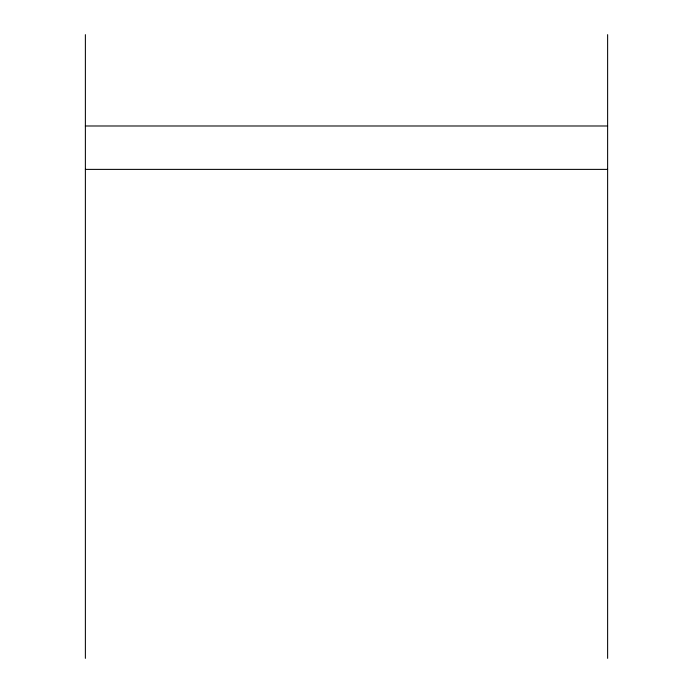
<?xml version="1.0" encoding="UTF-8"?>
<svg xmlns="http://www.w3.org/2000/svg" width="693" height="693" viewBox="0 0 693 693"><rect width="100%" height="100%" fill="white"/><g stroke="black" fill="none" stroke-linecap="round" stroke-linejoin="round"><path stroke-width="1.04" d="M85.378 125.987L607.622 125.987M85.378 169.387L607.622 169.387M607.622 34.65L607.622 658.35M85.378 34.65L85.378 658.35"/></g></svg>
